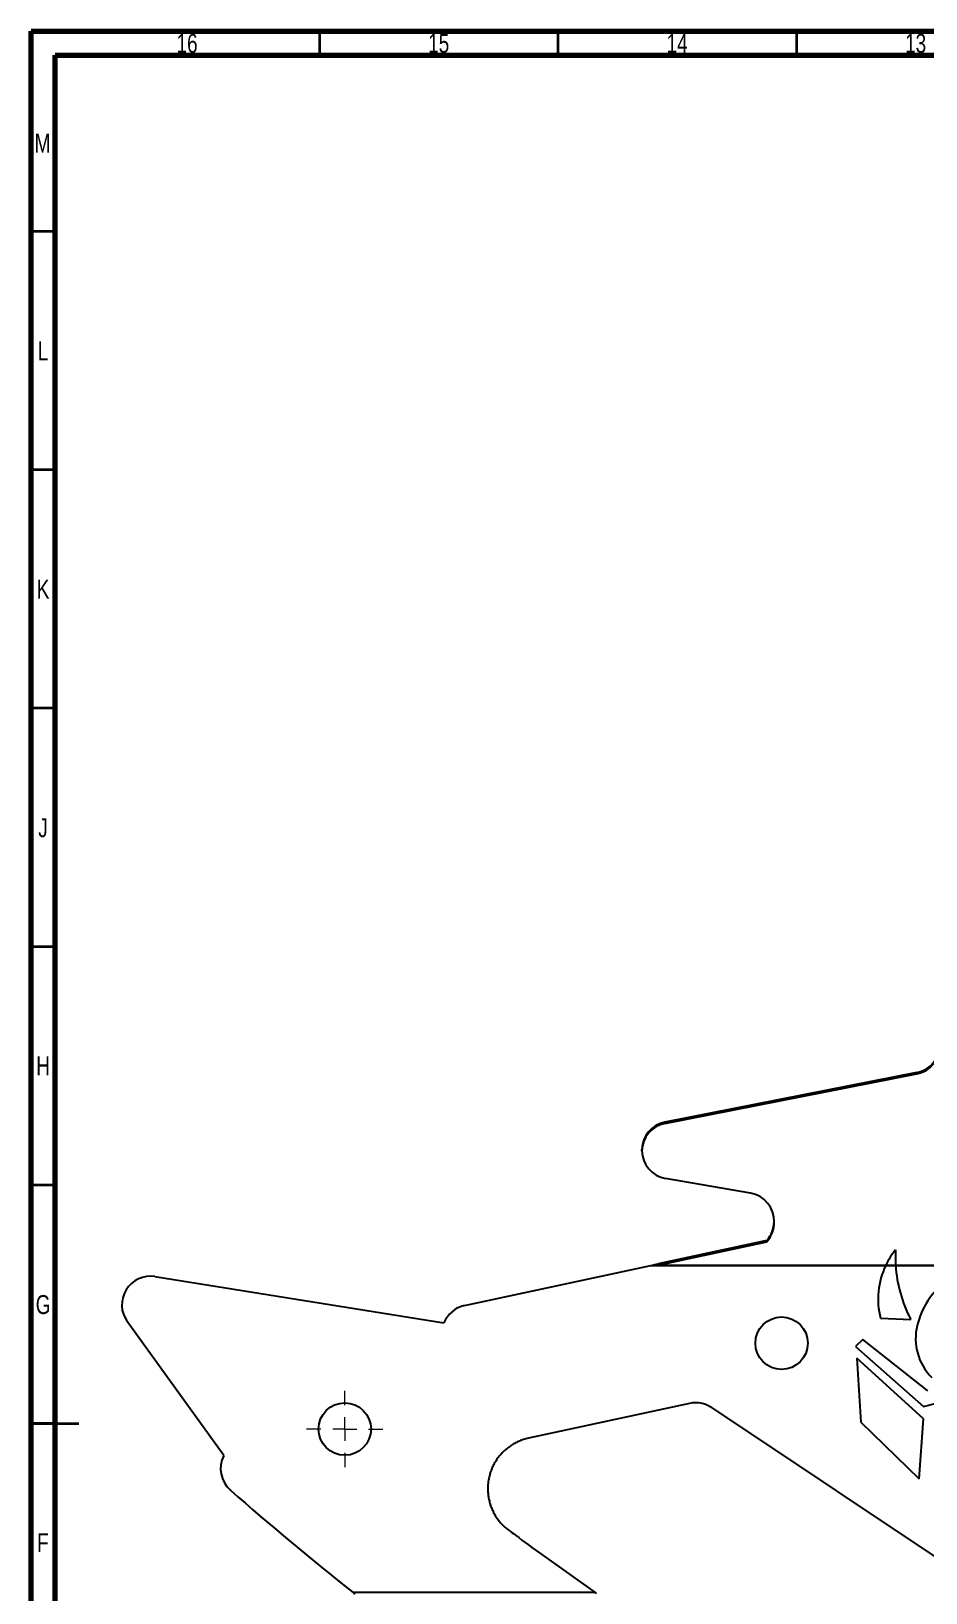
# Model space of a CAD drawing. Header units: millimetres. Extents: x 0 to 855, y 0 to 589.
# Drawn here: x 15 to 202.5, y 261.5 to 589 of the extents above; entities that cross this region are included whole.
import ezdxf

# ---------------------------------------------------------------- set-up
doc = ezdxf.new("R2010")
doc.units = ezdxf.units.MM
doc.styles.add('SLDTEXTSTYLE0', font='TXT', dxfattribs={"width": 0.75})

# ---------------------------------------------------------------- blocks, each defined once
blk = doc.blocks.new('SW_CENTERMARKSYMBOL_17')
at = {"color": 0, "linetype": 'Continuous', "lineweight": 18}
for p, q in [((0, 5), (0, 8)), ((-5, 0), (-8, 0)), ((0, 0), (-2.5, 0)), ((0, 0), (0, 2.5)), ((0, 0), (0, -2.5)), ((0, 0), (2.5, 0)), ((5, 0), (8, 0)), ((0, -5), (0, -8))]:
    blk.add_line(p, q, dxfattribs=at)

msp = doc.modelspace()

# ---------------------------------------------------------------- linework, layer by layer
at = {"color": 7, "linetype": 'Continuous', "lineweight": 70}
for p, q in [((15, 5), (15, 589)), ((15, 589), (836, 589)), ((20, 10), (20, 584)), ((20, 584), (831, 584))]:
    msp.add_line(p, q, dxfattribs=at)
at = {"color": 7, "linetype": 'Continuous', "lineweight": 35}
for p, q in [((75.5, 584), (75.5, 589)), ((125.5, 584), (125.5, 589)), ((175.5, 584), (175.5, 589)), ((20, 547), (15, 547)), ((20, 497), (15, 497)), ((20, 447), (15, 447)), ((20, 397), (15, 397)), ((20, 347), (15, 347)), ((15, 297), (25, 297)), ((20, 297), (15, 297))]:
    msp.add_line(p, q, dxfattribs=at)
at = {"color": 7, "linetype": 'Continuous', "lineweight": 25}
for p, q in [((200.65885, 370.60211), (147.85963, 360.21736)), ((147.85963, 359.937), (200.65885, 370.32174)), ((200.65885, 370.32174), (200.65885, 370.60211)), ((147.85963, 359.937), (147.85963, 360.21736)), ((143.01919, 354.18997), (143.01919, 354.47033)), ((165.7809, 345.32794), (147.99054, 348.4187)), ((170.75225, 339.27631), (170.75225, 339.55667)), ((169.22835, 335.4191), (146.45334, 330.5028)), ((146.45334, 330.22244), (169.22835, 335.13873)), ((169.22835, 335.13873), (169.22835, 335.4191)), ((40.94725, 327.81031), (101.53264, 318.13061)), ((105.8234, 321.73229), (144.87315, 330.1617)), ((144.87315, 330.1617), (194.14945, 330.1617)), ((146.45334, 330.22244), (146.45334, 330.5028)), ((146.45334, 330.22244), (194.17859, 330.22244)), ((194.14945, 330.1617), (196.23798, 330.1617)), ((194.17859, 330.22244), (196.23413, 330.22244)), ((196.23413, 330.22244), (241.86296, 330.22244)), ((196.23798, 330.1617), (241.80178, 330.1617)), ((55.36433, 290.27337), (35.13114, 318.38004)), ((193.0561, 319.07259), (199.3902, 318.83989)), ((189.36333, 314.60913), (187.80777, 313.18352)), ((202.98526, 303.84952), (189.36333, 314.60913)), ((187.80777, 313.18352), (202.06901, 300.60228)), ((202.06901, 297.99489), (188.12073, 310.71758)), ((188.12073, 310.71758), (188.96077, 297.3167)), ((202.06901, 300.60228), (217.78698, 304.57884)), ((153.01135, 301.22744), (119.28557, 293.94728)), ((157.60951, 300.3522), (215.72322, 261.54339)), ((188.96077, 297.3167), (201.18194, 285.4056)), ((201.18194, 285.4056), (202.06901, 297.99489)), ((119.28557, 293.94728), (118.68038, 293.79834)), ((122.08416, 269.50749), (133.20457, 261.54339)), ((133.20457, 261.54339), (82.4963, 261.54339))]:
    msp.add_line(p, q, dxfattribs=at)
for centre in [(172.31424, 313.85254), (80.73424, 295.85254)]:
    msp.add_circle(centre, 5.5, dxfattribs=at)
for centre, radius, start, end in [((199.50093, 376.48932), 6, 281.1271167, 0.3920629), ((199.50093, 376.20895), 6, 281.1271167, 0.3920629), ((149.01755, 354.33015), 6, 101.1271167, 178.6612332), ((149.01755, 354.04979), 6, 101.1271167, 178.6612332), ((149.01755, 354.33015), 6, 181.3387668, 260.1442519), ((164.75389, 339.41649), 6, 358.6612332, 80.1442519), ((164.75389, 339.13613), 6, 318.2230303, 1.3387668), ((164.75389, 339.41649), 6, 318.2230303, 358.6612332), ((208.93287, 323.10564), 16.381, 140.931583, 154.2494349), ((224.74303, 331.99837), 28.56416, 177.1276707, 183.5645738), ((40.00064, 321.88546), 6, 80.92259, 215.7490411), ((208.93287, 323.10564), 16.381, 154.4850767, 194.2529266), ((224.74303, 331.99837), 28.56416, 183.6866548, 207.4299516), ((216.9117, 313.63263), 16.634, 127.0606696, 166.38436), ((107.08942, 315.86737), 6, 102.1811561, 157.8393054), ((211.98797, 314.82522), 11.5679, 166.38436, 224.9525195), ((154.27737, 295.36253), 6, 56.2646752, 102.1811561), ((60.70873, 287.54622), 6, 152.9655379, 228.6127122), ((472.05521, 754.33595), 628.17246, 228.61271217, 231.67317286)]:
    msp.add_arc(centre, radius, start, end, dxfattribs=at)
for points in [[(144.87315, 330.1617), (145.39988, 330.27553), (145.92661, 330.38936), (146.45334, 330.5028)], [(144.87315, 330.1617), (145.39988, 330.18197), (145.92661, 330.20224), (146.45334, 330.22244)], [(118.68038, 293.79834), (118.38303, 293.70804), (117.78833, 293.52746), (116.92989, 293.16085), (116.10415, 292.72741), (115.31913, 292.22331), (114.58008, 291.65414), (113.89259, 291.0236), (113.2617, 290.33645), (112.69205, 289.59774), (112.18784, 288.8129), (111.75278, 287.98771), (111.39008, 287.12826), (111.10241, 286.24088), (110.89189, 285.3321), (110.76007, 284.40861), (110.70792, 283.47723), (110.73583, 282.5448), (110.84358, 281.61819), (111.03039, 280.70424), (111.29488, 279.80968), (111.6351, 278.94109), (112.04854, 278.10485), (112.53221, 277.30723), (113.08226, 276.55368), (113.69579, 275.85133), (114.36394, 275.1995), (114.85332, 274.81636), (115.09801, 274.62479)], [(82.92819, 261.20228), (82.78423, 261.31572), (82.64027, 261.42955), (82.4963, 261.54339)], [(82.92819, 261.48265), (82.78423, 261.50285), (82.64027, 261.52312), (82.4963, 261.54339)], [(133.20457, 261.54339), (133.29819, 261.52312), (133.39182, 261.50285), (133.48544, 261.48265)]]:
    msp.add_open_spline(points, degree=3, dxfattribs=at)
msp.add_open_spline([(115.09801, 274.62479), (115.56428, 274.27857), (117.88186, 272.55766), (120.21801, 270.86201), (122.08416, 269.50749)], degree=3, knots=[0, 0, 0, 0, 0.2011890555, 1, 1, 1, 1], dxfattribs=at)

# ---------------------------------------------------------------- block references
at = {"color": 7, "linetype": 'Continuous', "lineweight": 0}
msp.add_blockref('SW_CENTERMARKSYMBOL_17', (80.73424, 295.85254), dxfattribs=at)

# ---------------------------------------------------------------- texts
at = {"color": 7, "linetype": 'Continuous', "lineweight": 0, "char_height": 3.96875, "attachment_point": 2, "style": 'SLDTEXTSTYLE0'}
for s, insert in [('16', (47.67007, 588.4383)), ('15', (100.42007, 588.4383)), ('14', (150.42007, 588.4383)), ('13', (200.42007, 588.4383)), ('M', (17.36174, 567.49706)), ('L', (17.45452, 523.9383)), ('K', (17.48852, 473.99706)), ('J', (17.46509, 423.9383)), ('H', (17.49035, 373.99706)), ('G', (17.48668, 323.9383)), ('F', (17.45774, 273.99706))]:
    msp.add_mtext(s, dxfattribs=dict(at, insert=insert))

doc.saveas('drawing.dxf')
